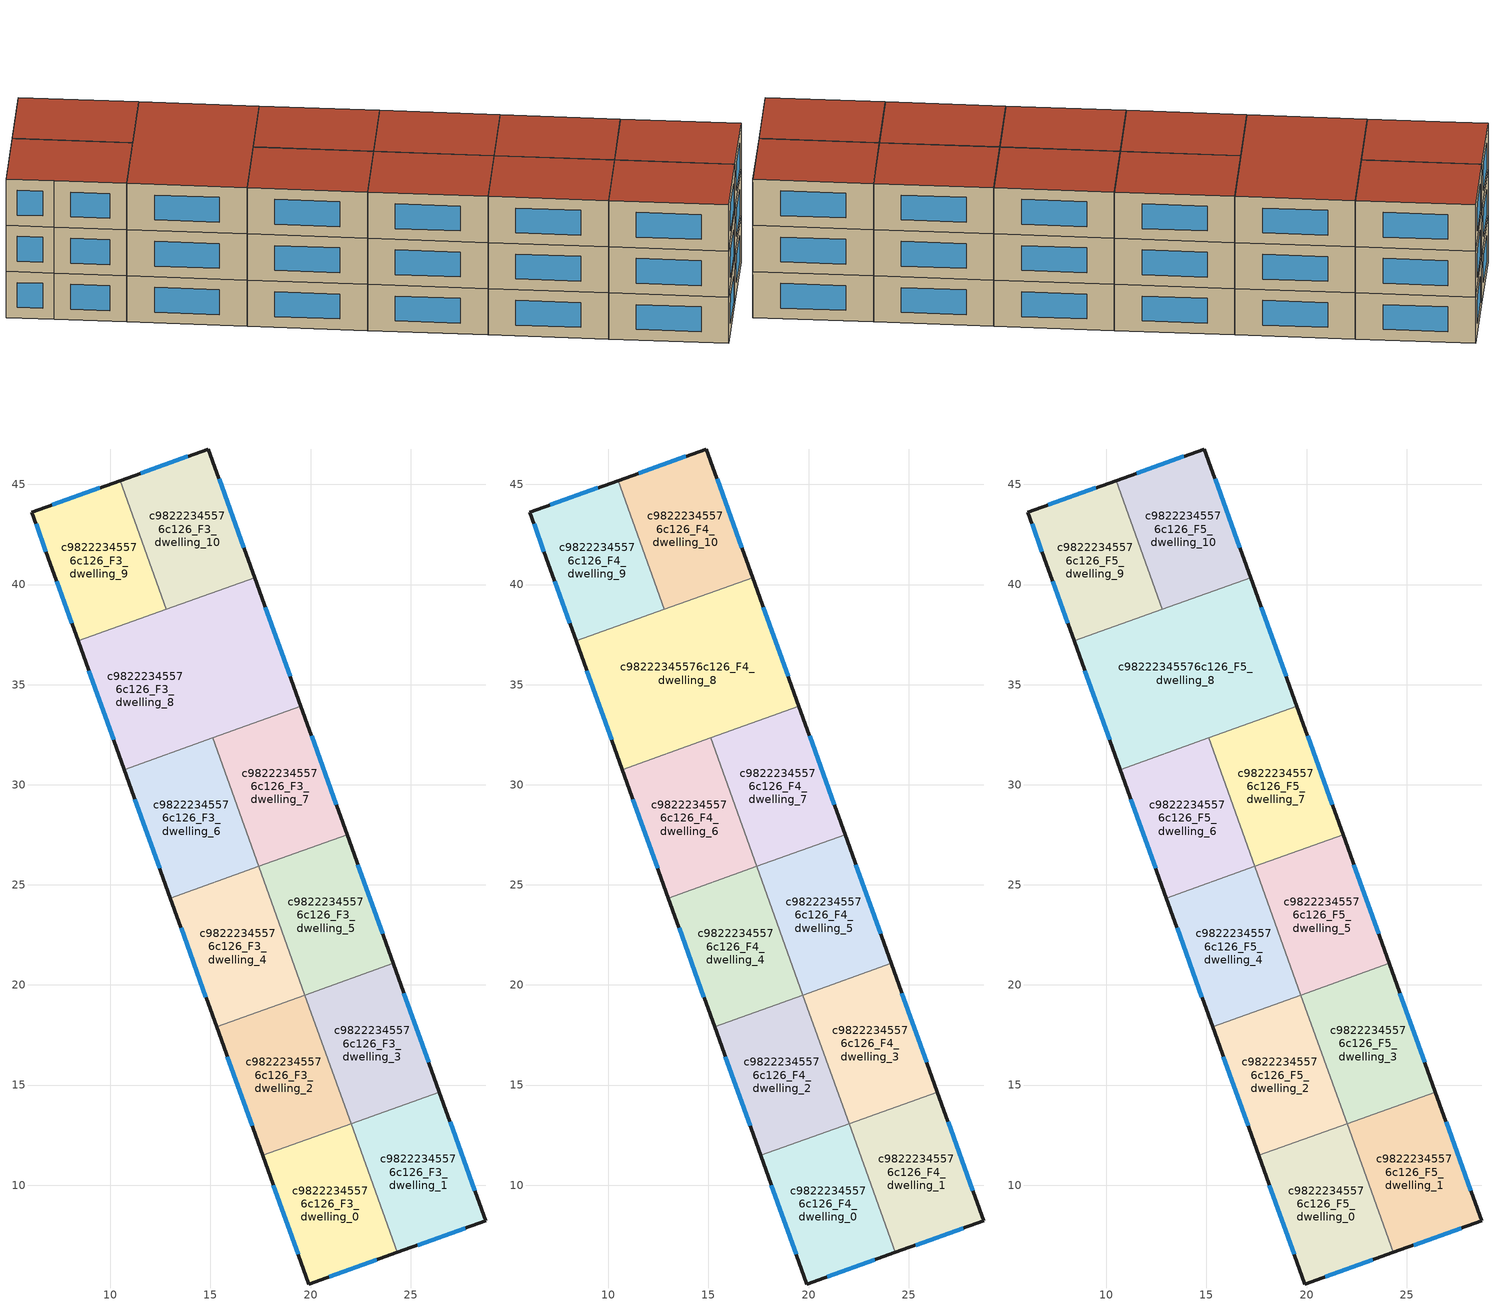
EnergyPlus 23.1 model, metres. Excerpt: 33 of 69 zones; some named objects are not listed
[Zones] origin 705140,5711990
c98222345576c126_F3_dwelling_0
 floor adiabatic (EU_floor_Construction): 22.03,13.07 24.33,6.64 19.92,5.06 17.62,11.48 z9
 wall outside (EU_wall_Construction): 17.62,11.48 19.92,5.06 24.34,6.64 z9:12
 wall to c98222345576c126_F3_dwelling_1 (EU_wall_Construction): 24.34,6.64 22.03,13.07 z9:12
 wall to c98222345576c126_F3_dwelling_2 (EU_wall_Construction): 22.03,13.07 17.62,11.48 z9:12
 window (EU_Window_Construction): 20.94,5.43 23.31,6.28 / 18.15,10 19.39,6.55 z9.69:11.31
c98222345576c126_F3_dwelling_1
 floor to c98222345576c126_F2_dwelling_11 (EU_floor_Construction): 26.44,14.65 28.75,8.22 24.34,6.64 22.03,13.06 z9
 wall outside (EU_wall_Construction): 24.34,6.64 28.75,8.22 26.44,14.65 z9:12
 wall to c98222345576c126_F3_dwelling_3 (EU_wall_Construction): 26.44,14.65 22.03,13.07 z9:12
 window (EU_Window_Construction): 28.21,9.71 26.97,13.16 / 25.36,7.01 27.73,7.86 z9.69:11.31
c98222345576c126_F3_dwelling_10
 floor to c98222345576c126_F2_dwelling_6 (EU_floor_Construction): 14.9,46.77 17.2,40.35 12.8,38.77 10.49,45.2 z9
 wall outside (EU_wall_Construction): 17.2,40.35 14.9,46.77 10.48,45.2 z9:12
 wall to c98222345576c126_F3_dwelling_9 (EU_wall_Construction): 10.48,45.2 12.79,38.77 z9:12
 wall to c98222345576c126_F3_dwelling_8 (EU_wall_Construction): 12.79,38.77 17.2,40.35 z9:12
 window (EU_Window_Construction): 13.88,46.41 11.51,45.56 / 16.67,41.84 15.43,45.29 z9.69:11.31
c98222345576c126_F3_dwelling_2
 floor to c98222345576c126_F2_dwelling_4 (EU_floor_Construction): 19.72,19.49 22.03,13.07 17.61,11.49 15.31,17.91 z9
 wall outside (EU_wall_Construction): 15.31,17.91 17.62,11.48 z9:12
 wall to c98222345576c126_F3_dwelling_4 (EU_wall_Construction): 19.72,19.49 15.31,17.91 z9:12
 wall to c98222345576c126_F3_dwelling_3 (EU_wall_Construction): 22.03,13.07 19.72,19.49 z9:12
 window (EU_Window_Construction): 15.84,16.42 17.08,12.97 z9.69:11.31
c98222345576c126_F3_dwelling_3
 floor to c98222345576c126_F2_dwelling_10 (EU_floor_Construction): 24.13,21.07 26.44,14.65 22.03,13.07 19.72,19.49 z9
 wall outside (EU_wall_Construction): 26.44,14.65 24.13,21.08 z9:12
 wall to c98222345576c126_F3_dwelling_5 (EU_wall_Construction): 24.13,21.08 19.72,19.49 z9:12
 window (EU_Window_Construction): 25.9,16.14 24.67,19.59 z9.69:11.31
c98222345576c126_F3_dwelling_4
 floor to c98222345576c126_F2_dwelling_3 (EU_floor_Construction): 17.41,25.92 19.72,19.5 15.31,17.91 13,24.33 z9
 wall outside (EU_wall_Construction): 13,24.33 15.31,17.91 z9:12
 wall to c98222345576c126_F3_dwelling_6 (EU_wall_Construction): 17.41,25.92 13,24.33 z9:12
 wall to c98222345576c126_F3_dwelling_5 (EU_wall_Construction): 19.72,19.49 17.41,25.92 z9:12
 window (EU_Window_Construction): 13.53,22.85 14.77,19.4 z9.69:11.31
c98222345576c126_F3_dwelling_5
 floor to c98222345576c126_F2_dwelling_9 (EU_floor_Construction): 21.82,27.5 24.13,21.08 19.72,19.49 17.41,25.91 z9
 floor to c98222345576c126_F2_dwelling_8 (EU_floor_Construction): 21.82,27.5 19.67,26.72 17.41,25.92 z9
 wall outside (EU_wall_Construction): 24.13,21.08 21.82,27.5 z9:12
 wall to c98222345576c126_F3_dwelling_7 (EU_wall_Construction): 21.82,27.5 17.41,25.92 z9:12
 window (EU_Window_Construction): 23.6,22.56 22.36,26.01 z9.69:11.31
c98222345576c126_F3_dwelling_6
 floor to c98222345576c126_F2_dwelling_2 (EU_floor_Construction): 15.1,32.34 17.41,25.92 13,24.34 10.69,30.76 z9
 wall outside (EU_wall_Construction): 10.69,30.76 13,24.33 z9:12
 wall to c98222345576c126_F3_dwelling_7 (EU_wall_Construction): 17.41,25.92 15.1,32.34 z9:12
 wall to c98222345576c126_F3_dwelling_8 (EU_wall_Construction): 15.1,32.34 10.69,30.76 z9:12
 window (EU_Window_Construction): 11.23,29.27 12.47,25.82 z9.69:11.31
c98222345576c126_F3_dwelling_7
 floor to c98222345576c126_F2_dwelling_8 (EU_floor_Construction): 19.52,33.92 21.82,27.5 17.41,25.92 15.1,32.34 z9
 wall outside (EU_wall_Construction): 21.82,27.5 19.51,33.93 z9:12
 wall to c98222345576c126_F3_dwelling_8 (EU_wall_Construction): 19.51,33.93 15.1,32.34 z9:12
 window (EU_Window_Construction): 21.29,28.99 20.05,32.44 z9.69:11.31
c98222345576c126_F3_dwelling_8
 floor to c98222345576c126_F2_dwelling_1 (EU_floor_Construction): 12.8,38.77 15.1,32.35 10.69,30.76 8.38,37.18 z9
 floor to c98222345576c126_F2_dwelling_7 (EU_floor_Construction): 17.21,40.35 19.51,33.93 15.1,32.34 12.8,38.77 z9
 wall outside (EU_wall_Construction): 8.38,37.18 10.69,30.76 / 19.51,33.93 17.2,40.35 z9:12
 wall to c98222345576c126_F3_dwelling_9 (EU_wall_Construction): 12.79,38.77 8.38,37.18 z9:12
 window (EU_Window_Construction): 8.92,35.7 10.16,32.25 / 18.98,35.41 17.74,38.87 z9.69:11.31
c98222345576c126_F3_dwelling_9
 floor to c98222345576c126_F2_dwelling_0 (EU_floor_Construction): 10.48,45.2 12.79,38.77 8.38,37.19 6.99,41.05 6.08,43.62 z9
 wall outside (EU_wall_Construction): 10.48,45.2 6.08,43.62 6.99,41.05 8.38,37.18 z9:12
 window (EU_Window_Construction): 7.32,40.16 8.06,38.08 / 6.29,43.03 6.78,41.65 / 9.46,44.83 7.1,43.99 z9.69:11.31
c98222345576c126_F4_dwelling_0
 floor to c98222345576c126_F3_dwelling_0 (EU_floor_Construction): 22.03,13.07 24.34,6.64 19.92,5.06 17.62,11.48 z12
 wall outside (EU_wall_Construction): 17.62,11.48 19.92,5.06 24.34,6.64 z12:15
 wall to c98222345576c126_F4_dwelling_1 (EU_wall_Construction): 24.34,6.64 22.03,13.07 z12:15
 wall to c98222345576c126_F4_dwelling_2 (EU_wall_Construction): 22.03,13.07 17.62,11.48 z12:15
 window (EU_Window_Construction): 20.94,5.43 23.31,6.28 / 18.15,10 19.39,6.55 z12.69:14.31
c98222345576c126_F4_dwelling_1
 floor to c98222345576c126_F3_dwelling_1 (EU_floor_Construction): 26.44,14.65 28.75,8.22 24.34,6.64 22.03,13.07 z12
 wall outside (EU_wall_Construction): 24.34,6.64 28.75,8.22 26.44,14.65 z12:15
 wall to c98222345576c126_F4_dwelling_3 (EU_wall_Construction): 26.44,14.65 22.03,13.07 z12:15
 window (EU_Window_Construction): 28.21,9.71 26.97,13.16 / 25.36,7.01 27.73,7.86 z12.69:14.31
c98222345576c126_F4_dwelling_10
 floor to c98222345576c126_F3_dwelling_10 (EU_floor_Construction): 14.9,46.77 17.2,40.35 12.79,38.77 10.48,45.2 z12
 wall outside (EU_wall_Construction): 17.2,40.35 14.9,46.77 10.48,45.2 z12:15
 wall to c98222345576c126_F4_dwelling_9 (EU_wall_Construction): 10.48,45.2 12.79,38.77 z12:15
 wall to c98222345576c126_F4_dwelling_8 (EU_wall_Construction): 12.79,38.77 17.2,40.35 z12:15
 window (EU_Window_Construction): 13.88,46.41 11.51,45.56 / 16.67,41.84 15.43,45.29 z12.69:14.31
c98222345576c126_F4_dwelling_2
 floor to c98222345576c126_F3_dwelling_2 (EU_floor_Construction): 19.72,19.49 22.03,13.07 17.62,11.48 15.31,17.91 z12
 wall outside (EU_wall_Construction): 15.31,17.91 17.62,11.48 z12:15
 wall to c98222345576c126_F4_dwelling_4 (EU_wall_Construction): 19.72,19.49 15.31,17.91 z12:15
 wall to c98222345576c126_F4_dwelling_3 (EU_wall_Construction): 22.03,13.07 19.72,19.49 z12:15
 window (EU_Window_Construction): 15.84,16.42 17.08,12.97 z12.69:14.31
c98222345576c126_F4_dwelling_3
 floor to c98222345576c126_F3_dwelling_3 (EU_floor_Construction): 24.13,21.08 26.44,14.65 22.03,13.07 19.72,19.49 z12
 wall outside (EU_wall_Construction): 26.44,14.65 24.13,21.08 z12:15
 wall to c98222345576c126_F4_dwelling_5 (EU_wall_Construction): 24.13,21.08 19.72,19.49 z12:15
 window (EU_Window_Construction): 25.9,16.14 24.67,19.59 z12.69:14.31
c98222345576c126_F4_dwelling_4
 floor to c98222345576c126_F3_dwelling_4 (EU_floor_Construction): 17.41,25.92 19.72,19.49 15.31,17.91 13,24.33 z12
 wall outside (EU_wall_Construction): 13,24.33 15.31,17.91 z12:15
 wall to c98222345576c126_F4_dwelling_6 (EU_wall_Construction): 17.41,25.92 13,24.33 z12:15
 wall to c98222345576c126_F4_dwelling_5 (EU_wall_Construction): 19.72,19.49 17.41,25.92 z12:15
 window (EU_Window_Construction): 13.53,22.85 14.77,19.4 z12.69:14.31
c98222345576c126_F4_dwelling_5
 floor to c98222345576c126_F3_dwelling_5 (EU_floor_Construction): 21.82,27.5 24.13,21.08 19.72,19.49 17.41,25.92 z12
 wall outside (EU_wall_Construction): 24.13,21.08 21.82,27.5 z12:15
 wall to c98222345576c126_F4_dwelling_7 (EU_wall_Construction): 21.82,27.5 17.41,25.92 z12:15
 window (EU_Window_Construction): 23.6,22.56 22.36,26.01 z12.69:14.31
c98222345576c126_F4_dwelling_6
 floor to c98222345576c126_F3_dwelling_6 (EU_floor_Construction): 15.1,32.34 17.41,25.92 13,24.33 10.69,30.76 z12
 wall outside (EU_wall_Construction): 10.69,30.76 13,24.33 z12:15
 wall to c98222345576c126_F4_dwelling_7 (EU_wall_Construction): 17.41,25.92 15.1,32.34 z12:15
 wall to c98222345576c126_F4_dwelling_8 (EU_wall_Construction): 15.1,32.34 10.69,30.76 z12:15
 window (EU_Window_Construction): 11.23,29.27 12.47,25.82 z12.69:14.31
c98222345576c126_F4_dwelling_7
 floor to c98222345576c126_F3_dwelling_7 (EU_floor_Construction): 19.51,33.93 21.82,27.5 17.41,25.92 15.1,32.34 z12
 wall outside (EU_wall_Construction): 21.82,27.5 19.51,33.93 z12:15
 wall to c98222345576c126_F4_dwelling_8 (EU_wall_Construction): 19.51,33.93 15.1,32.34 z12:15
 window (EU_Window_Construction): 21.29,28.99 20.05,32.44 z12.69:14.31
c98222345576c126_F4_dwelling_8
 floor to c98222345576c126_F3_dwelling_8 (EU_floor_Construction): 17.2,40.35 19.51,33.93 10.69,30.76 8.38,37.18 z12
 wall outside (EU_wall_Construction): 8.38,37.18 10.69,30.76 / 19.51,33.93 17.2,40.35 z12:15
 wall to c98222345576c126_F4_dwelling_9 (EU_wall_Construction): 12.79,38.77 8.38,37.18 z12:15
 window (EU_Window_Construction): 8.92,35.7 10.16,32.25 / 18.98,35.41 17.74,38.87 z12.69:14.31
c98222345576c126_F4_dwelling_9
 floor to c98222345576c126_F3_dwelling_9 (EU_floor_Construction): 10.48,45.2 12.79,38.77 8.38,37.18 6.99,41.05 6.08,43.62 z12
 wall outside (EU_wall_Construction): 10.48,45.2 6.08,43.62 6.99,41.05 8.38,37.18 z12:15
 window (EU_Window_Construction): 7.32,40.16 8.06,38.08 / 6.29,43.03 6.78,41.65 / 9.46,44.83 7.1,43.99 z12.69:14.31
c98222345576c126_F5_dwelling_0
 floor to c98222345576c126_F4_dwelling_0 (EU_floor_Construction): 22.03,13.07 24.34,6.64 19.92,5.06 17.62,11.48 z15
 wall outside (EU_wall_Construction): 17.62,11.48 19.92,5.06 24.34,6.64 z15:18
 wall to c98222345576c126_F5_dwelling_1 (EU_wall_Construction): 24.34,6.64 22.03,13.07 z15:18
 wall to c98222345576c126_F5_dwelling_2 (EU_wall_Construction): 22.03,13.07 17.62,11.48 z15:18
 window (EU_Window_Construction): 20.94,5.43 23.31,6.28 / 18.15,10 19.39,6.55 z15.69:17.31
 roof outside (EU_roof_Construction): 24.34,6.64 22.03,13.07 17.62,11.48 19.92,5.06 z18
c98222345576c126_F5_dwelling_1
 floor to c98222345576c126_F4_dwelling_1 (EU_floor_Construction): 26.44,14.65 28.75,8.22 24.34,6.64 22.03,13.07 z15
 wall outside (EU_wall_Construction): 24.34,6.64 28.75,8.22 26.44,14.65 z15:18
 wall to c98222345576c126_F5_dwelling_3 (EU_wall_Construction): 26.44,14.65 22.03,13.07 z15:18
 window (EU_Window_Construction): 28.21,9.71 26.97,13.16 / 25.36,7.01 27.73,7.86 z15.69:17.31
 roof outside (EU_roof_Construction): 28.75,8.22 26.44,14.65 22.03,13.07 24.34,6.64 z18
c98222345576c126_F5_dwelling_10
 floor to c98222345576c126_F4_dwelling_10 (EU_floor_Construction): 14.9,46.77 17.2,40.35 12.79,38.77 10.48,45.2 z15
 wall outside (EU_wall_Construction): 17.2,40.35 14.9,46.77 10.48,45.2 z15:18
 wall to c98222345576c126_F5_dwelling_9 (EU_wall_Construction): 10.48,45.2 12.79,38.77 z15:18
 wall to c98222345576c126_F5_dwelling_8 (EU_wall_Construction): 12.79,38.77 17.2,40.35 z15:18
 window (EU_Window_Construction): 13.88,46.41 11.51,45.56 / 16.67,41.84 15.43,45.29 z15.69:17.31
 roof outside (EU_roof_Construction): 17.2,40.35 14.9,46.77 10.48,45.2 12.79,38.77 z18
c98222345576c126_F5_dwelling_2
 floor to c98222345576c126_F4_dwelling_2 (EU_floor_Construction): 19.72,19.49 22.03,13.07 17.62,11.48 15.31,17.91 z15
 wall outside (EU_wall_Construction): 15.31,17.91 17.62,11.48 z15:18
 wall to c98222345576c126_F5_dwelling_4 (EU_wall_Construction): 19.72,19.49 15.31,17.91 z15:18
 wall to c98222345576c126_F5_dwelling_3 (EU_wall_Construction): 22.03,13.07 19.72,19.49 z15:18
 window (EU_Window_Construction): 15.84,16.42 17.08,12.97 z15.69:17.31
 roof outside (EU_roof_Construction): 22.03,13.07 19.72,19.49 15.31,17.91 17.62,11.48 z18
c98222345576c126_F5_dwelling_3
 floor to c98222345576c126_F4_dwelling_3 (EU_floor_Construction): 24.13,21.08 26.44,14.65 22.03,13.07 19.72,19.49 z15
 wall outside (EU_wall_Construction): 26.44,14.65 24.13,21.08 z15:18
 wall to c98222345576c126_F5_dwelling_5 (EU_wall_Construction): 24.13,21.08 19.72,19.49 z15:18
 window (EU_Window_Construction): 25.9,16.14 24.67,19.59 z15.69:17.31
 roof outside (EU_roof_Construction): 26.44,14.65 24.13,21.08 19.72,19.49 22.03,13.07 z18
c98222345576c126_F5_dwelling_4
 floor to c98222345576c126_F4_dwelling_4 (EU_floor_Construction): 17.41,25.92 19.72,19.49 15.31,17.91 13,24.33 z15
 wall outside (EU_wall_Construction): 13,24.33 15.31,17.91 z15:18
 wall to c98222345576c126_F5_dwelling_6 (EU_wall_Construction): 17.41,25.92 13,24.33 z15:18
 wall to c98222345576c126_F5_dwelling_5 (EU_wall_Construction): 19.72,19.49 17.41,25.92 z15:18
 window (EU_Window_Construction): 13.53,22.85 14.77,19.4 z15.69:17.31
 roof outside (EU_roof_Construction): 19.72,19.49 17.41,25.92 13,24.33 15.31,17.91 z18
c98222345576c126_F5_dwelling_5
 floor to c98222345576c126_F4_dwelling_5 (EU_floor_Construction): 21.82,27.5 24.13,21.08 19.72,19.49 17.41,25.92 z15
 wall outside (EU_wall_Construction): 24.13,21.08 21.82,27.5 z15:18
 wall to c98222345576c126_F5_dwelling_7 (EU_wall_Construction): 21.82,27.5 17.41,25.92 z15:18
 window (EU_Window_Construction): 23.6,22.56 22.36,26.01 z15.69:17.31
 roof outside (EU_roof_Construction): 24.13,21.08 21.82,27.5 17.41,25.92 19.72,19.49 z18
c98222345576c126_F5_dwelling_6
 floor to c98222345576c126_F4_dwelling_6 (EU_floor_Construction): 15.1,32.34 17.41,25.92 13,24.33 10.69,30.76 z15
 wall outside (EU_wall_Construction): 10.69,30.76 13,24.33 z15:18
 wall to c98222345576c126_F5_dwelling_7 (EU_wall_Construction): 17.41,25.92 15.1,32.34 z15:18
 wall to c98222345576c126_F5_dwelling_8 (EU_wall_Construction): 15.1,32.34 10.69,30.76 z15:18
 window (EU_Window_Construction): 11.23,29.27 12.47,25.82 z15.69:17.31
 roof outside (EU_roof_Construction): 17.41,25.92 15.1,32.34 10.69,30.76 13,24.33 z18
c98222345576c126_F5_dwelling_7
 floor to c98222345576c126_F4_dwelling_7 (EU_floor_Construction): 19.51,33.93 21.82,27.5 17.41,25.92 15.1,32.34 z15
 wall outside (EU_wall_Construction): 21.82,27.5 19.51,33.93 z15:18
 wall to c98222345576c126_F5_dwelling_8 (EU_wall_Construction): 19.51,33.93 15.1,32.34 z15:18
 window (EU_Window_Construction): 21.29,28.99 20.05,32.44 z15.69:17.31
 roof outside (EU_roof_Construction): 21.82,27.5 19.51,33.93 15.1,32.34 17.41,25.92 z18
c98222345576c126_F5_dwelling_8
 floor to c98222345576c126_F4_dwelling_8 (EU_floor_Construction): 17.2,40.35 19.51,33.93 10.69,30.76 8.38,37.18 z15
 wall outside (EU_wall_Construction): 8.38,37.18 10.69,30.76 / 19.51,33.93 17.2,40.35 z15:18
 wall to c98222345576c126_F5_dwelling_9 (EU_wall_Construction): 12.79,38.77 8.38,37.18 z15:18
 window (EU_Window_Construction): 8.92,35.7 10.16,32.25 / 18.98,35.41 17.74,38.87 z15.69:17.31
 roof outside (EU_roof_Construction): 19.51,33.93 17.2,40.35 8.38,37.18 10.69,30.76 z18
c98222345576c126_F5_dwelling_9
 floor to c98222345576c126_F4_dwelling_9 (EU_floor_Construction): 10.48,45.2 12.79,38.77 8.38,37.18 6.99,41.05 6.08,43.62 z15
 wall outside (EU_wall_Construction): 10.48,45.2 6.08,43.62 6.99,41.05 8.38,37.18 z15:18
 window (EU_Window_Construction): 7.32,40.16 8.06,38.08 / 6.29,43.03 6.78,41.65 / 9.46,44.83 7.1,43.99 z15.69:17.31
 roof outside (EU_roof_Construction): 12.79,38.77 10.48,45.2 6.08,43.62 6.99,41.05 8.38,37.18 z18
[Building]
EU S2 Campaign: North Axis=0; Terrain=City; Solar Distribution=FullExterior
[Site:Location]
London: Latitude=51.5; Longitude=-0.5; Time Zone=0; Elevation=25
[SizingPeriod:WeatherFileDays]
AnnualSizingPeriod: Begin Month=1; Begin Day of Month=1; End Month=12; End Day of Month=31; Day of Week for Start Day=Monday; Use Weather File Daylight Saving Period=No; Use Weather File Rain and Snow Indicators=No
[MATERIAL]
EU_InternalMass_Material: Roughness=MediumRough; Thickness=0.1; Conductivity=1; Density=1800; Specific Heat=900; Thermal Absorptance=0.9; Solar Absorptance=0.7; Visible Absorptance=0.7
[MATERIAL:NOMASS] Roughness=MediumRough; Thermal Absorptance=0.9; Solar Absorptance=0.7; Visible Absorptance=0.7
Name | Thermal Resistance
EU_wall_NoMass | 0.635353
EU_roof_NoMass | 0.675062
EU_floor_NoMass | 1.96382
[WINDOWMATERIAL:SIMPLEGLAZINGSYSTEM]
EU_Window_SimpleGlazing: UFactor=2.96269; Solar Heat Gain Coefficient=0.76; Visible Transmittance=0.76
[CONSTRUCTION]
EU_wall_Construction: EU_wall_NoMass
EU_roof_Construction: EU_roof_NoMass
EU_floor_Construction: EU_floor_NoMass
EU_InternalMass_Construction: EU_InternalMass_Material
EU_Window_Construction: EU_Window_SimpleGlazing
[ZONE] Type=1; Multiplier=1; Ceiling Height=autocalculate; Floor Area=autocalculate; Part of Total Floor Area=Yes
Name | Volume
c98222345576c126_F3_dwelling_0; c98222345576c126_F4_dwelling_0; c98222345576c126_F5_dwelling_0 | 96.0161
c98222345576c126_F3_dwelling_1; c98222345576c126_F4_dwelling_1; c98222345576c126_F5_dwelling_1 | 95.9985
c98222345576c126_F3_dwelling_10; c98222345576c126_F4_dwelling_10; c98222345576c126_F5_dwelling_10; c98222345576c126_F3_dwelling_7; c98222345576c126_F4_dwelling_7; c98222345576c126_F5_dwelling_7 | 95.9905
c98222345576c126_F3_dwelling_2; c98222345576c126_F4_dwelling_2; c98222345576c126_F5_dwelling_2 | 96.0029
c98222345576c126_F3_dwelling_3; c98222345576c126_F4_dwelling_3; c98222345576c126_F5_dwelling_3 | 96.0183
c98222345576c126_F3_dwelling_4; c98222345576c126_F4_dwelling_4; c98222345576c126_F5_dwelling_4 | 96.0037
c98222345576c126_F3_dwelling_5; c98222345576c126_F4_dwelling_5; c98222345576c126_F5_dwelling_5 | 96.0139
c98222345576c126_F3_dwelling_6; c98222345576c126_F4_dwelling_6; c98222345576c126_F5_dwelling_6 | 95.989
c98222345576c126_F3_dwelling_8; c98222345576c126_F4_dwelling_8; c98222345576c126_F5_dwelling_8 | 192.001
c98222345576c126_F3_dwelling_9; c98222345576c126_F4_dwelling_9; c98222345576c126_F5_dwelling_9 | 96.0081
[INTERNALMASS] Construction=EU_InternalMass_Construction
Name | Zone or ZoneList | Surface Area
c98222345576c126_F3_dwelling_0_EU_InternalMass | c98222345576c126_F3_dwelling_0 | 31.9994
c98222345576c126_F3_dwelling_1_EU_InternalMass | c98222345576c126_F3_dwelling_1 | 31.9997
c98222345576c126_F3_dwelling_2_EU_InternalMass | c98222345576c126_F3_dwelling_2 | 32.001
c98222345576c126_F3_dwelling_3_EU_InternalMass | c98222345576c126_F3_dwelling_3 | 32.0063
c98222345576c126_F3_dwelling_4_EU_InternalMass | c98222345576c126_F3_dwelling_4 | 32.001
c98222345576c126_F3_dwelling_5_EU_InternalMass | c98222345576c126_F3_dwelling_5 | 32.005
c98222345576c126_F3_dwelling_6_EU_InternalMass | c98222345576c126_F3_dwelling_6 | 31.9965
c98222345576c126_F3_dwelling_7_EU_InternalMass | c98222345576c126_F3_dwelling_7 | 31.9965
c98222345576c126_F3_dwelling_8_EU_InternalMass | c98222345576c126_F3_dwelling_8 | 64.0003
c98222345576c126_F3_dwelling_9_EU_InternalMass | c98222345576c126_F3_dwelling_9 | 32.0027
c98222345576c126_F3_dwelling_10_EU_InternalMass | c98222345576c126_F3_dwelling_10 | 31.9971
c98222345576c126_F4_dwelling_0_EU_InternalMass | c98222345576c126_F4_dwelling_0 | 31.9994
c98222345576c126_F4_dwelling_1_EU_InternalMass | c98222345576c126_F4_dwelling_1 | 31.9997
c98222345576c126_F4_dwelling_2_EU_InternalMass | c98222345576c126_F4_dwelling_2 | 32.001
c98222345576c126_F4_dwelling_3_EU_InternalMass | c98222345576c126_F4_dwelling_3 | 32.0063
c98222345576c126_F4_dwelling_4_EU_InternalMass | c98222345576c126_F4_dwelling_4 | 32.001
c98222345576c126_F4_dwelling_5_EU_InternalMass | c98222345576c126_F4_dwelling_5 | 32.005
c98222345576c126_F4_dwelling_6_EU_InternalMass | c98222345576c126_F4_dwelling_6 | 31.9965
c98222345576c126_F4_dwelling_7_EU_InternalMass | c98222345576c126_F4_dwelling_7 | 31.9965
c98222345576c126_F4_dwelling_8_EU_InternalMass | c98222345576c126_F4_dwelling_8 | 64.0003
c98222345576c126_F4_dwelling_9_EU_InternalMass | c98222345576c126_F4_dwelling_9 | 32.0027
c98222345576c126_F4_dwelling_10_EU_InternalMass | c98222345576c126_F4_dwelling_10 | 31.9971
c98222345576c126_F5_dwelling_0_EU_InternalMass | c98222345576c126_F5_dwelling_0 | 31.9994
c98222345576c126_F5_dwelling_1_EU_InternalMass | c98222345576c126_F5_dwelling_1 | 31.9997
c98222345576c126_F5_dwelling_2_EU_InternalMass | c98222345576c126_F5_dwelling_2 | 32.001
c98222345576c126_F5_dwelling_3_EU_InternalMass | c98222345576c126_F5_dwelling_3 | 32.0063
c98222345576c126_F5_dwelling_4_EU_InternalMass | c98222345576c126_F5_dwelling_4 | 32.001
c98222345576c126_F5_dwelling_5_EU_InternalMass | c98222345576c126_F5_dwelling_5 | 32.005
c98222345576c126_F5_dwelling_6_EU_InternalMass | c98222345576c126_F5_dwelling_6 | 31.9965
c98222345576c126_F5_dwelling_7_EU_InternalMass | c98222345576c126_F5_dwelling_7 | 31.9965
c98222345576c126_F5_dwelling_8_EU_InternalMass | c98222345576c126_F5_dwelling_8 | 64.0003
c98222345576c126_F5_dwelling_9_EU_InternalMass | c98222345576c126_F5_dwelling_9 | 32.0027
c98222345576c126_F5_dwelling_10_EU_InternalMass | c98222345576c126_F5_dwelling_10 | 31.9971
[OTHEREQUIPMENT] Fuel Type=Electricity; Design Level Calculation Method=Watts/Area; Power per Zone Floor Area=1; Fraction Latent=0; Fraction Radiant=0; Fraction Lost=0; Carbon Dioxide Generation Rate=0; EndUse Subcategory=EU_Step8_InternalGains
Name | Zone or ZoneList or Space or SpaceList | Schedule
EU_Step8_InternalGain_c98222345576c126_F3_dwelling_0_f000 | c98222345576c126_F3_dwelling_0 | EU_Step8_GainSchedule_c98222345576c126_F3_dwelling_0_f000
EU_Step8_InternalGain_c98222345576c126_F3_dwelling_1_f000 | c98222345576c126_F3_dwelling_1 | EU_Step8_GainSchedule_c98222345576c126_F3_dwelling_1_f000
EU_Step8_InternalGain_c98222345576c126_F3_dwelling_2_f000 | c98222345576c126_F3_dwelling_2 | EU_Step8_GainSchedule_c98222345576c126_F3_dwelling_2_f000
EU_Step8_InternalGain_c98222345576c126_F3_dwelling_3_f000 | c98222345576c126_F3_dwelling_3 | EU_Step8_GainSchedule_c98222345576c126_F3_dwelling_3_f000
EU_Step8_InternalGain_c98222345576c126_F3_dwelling_4_f000 | c98222345576c126_F3_dwelling_4 | EU_Step8_GainSchedule_c98222345576c126_F3_dwelling_4_f000
EU_Step8_InternalGain_c98222345576c126_F3_dwelling_5_f000 | c98222345576c126_F3_dwelling_5 | EU_Step8_GainSchedule_c98222345576c126_F3_dwelling_5_f000
EU_Step8_InternalGain_c98222345576c126_F3_dwelling_6_f000 | c98222345576c126_F3_dwelling_6 | EU_Step8_GainSchedule_c98222345576c126_F3_dwelling_6_f000
EU_Step8_InternalGain_c98222345576c126_F3_dwelling_7_f000 | c98222345576c126_F3_dwelling_7 | EU_Step8_GainSchedule_c98222345576c126_F3_dwelling_7_f000
EU_Step8_InternalGain_c98222345576c126_F3_dwelling_8_f000 | c98222345576c126_F3_dwelling_8 | EU_Step8_GainSchedule_c98222345576c126_F3_dwelling_8_f000
EU_Step8_InternalGain_c98222345576c126_F3_dwelling_9_f000 | c98222345576c126_F3_dwelling_9 | EU_Step8_GainSchedule_c98222345576c126_F3_dwelling_9_f000
EU_Step8_InternalGain_c98222345576c126_F3_dwelling_10_f000 | c98222345576c126_F3_dwelling_10 | EU_Step8_GainSchedule_c98222345576c126_F3_dwelling_10_f000
EU_Step8_InternalGain_c98222345576c126_F4_dwelling_0_f000 | c98222345576c126_F4_dwelling_0 | EU_Step8_GainSchedule_c98222345576c126_F4_dwelling_0_f000
EU_Step8_InternalGain_c98222345576c126_F4_dwelling_1_f000 | c98222345576c126_F4_dwelling_1 | EU_Step8_GainSchedule_c98222345576c126_F4_dwelling_1_f000
EU_Step8_InternalGain_c98222345576c126_F4_dwelling_2_f000 | c98222345576c126_F4_dwelling_2 | EU_Step8_GainSchedule_c98222345576c126_F4_dwelling_2_f000
EU_Step8_InternalGain_c98222345576c126_F4_dwelling_3_f000 | c98222345576c126_F4_dwelling_3 | EU_Step8_GainSchedule_c98222345576c126_F4_dwelling_3_f000
EU_Step8_InternalGain_c98222345576c126_F4_dwelling_4_f000 | c98222345576c126_F4_dwelling_4 | EU_Step8_GainSchedule_c98222345576c126_F4_dwelling_4_f000
EU_Step8_InternalGain_c98222345576c126_F4_dwelling_5_f000 | c98222345576c126_F4_dwelling_5 | EU_Step8_GainSchedule_c98222345576c126_F4_dwelling_5_f000
EU_Step8_InternalGain_c98222345576c126_F4_dwelling_6_f000 | c98222345576c126_F4_dwelling_6 | EU_Step8_GainSchedule_c98222345576c126_F4_dwelling_6_f000
EU_Step8_InternalGain_c98222345576c126_F4_dwelling_7_f000 | c98222345576c126_F4_dwelling_7 | EU_Step8_GainSchedule_c98222345576c126_F4_dwelling_7_f000
EU_Step8_InternalGain_c98222345576c126_F4_dwelling_8_f000 | c98222345576c126_F4_dwelling_8 | EU_Step8_GainSchedule_c98222345576c126_F4_dwelling_8_f000
EU_Step8_InternalGain_c98222345576c126_F4_dwelling_9_f000 | c98222345576c126_F4_dwelling_9 | EU_Step8_GainSchedule_c98222345576c126_F4_dwelling_9_f000
EU_Step8_InternalGain_c98222345576c126_F4_dwelling_10_f000 | c98222345576c126_F4_dwelling_10 | EU_Step8_GainSchedule_c98222345576c126_F4_dwelling_10_f000
EU_Step8_InternalGain_c98222345576c126_F5_dwelling_0_f000 | c98222345576c126_F5_dwelling_0 | EU_Step8_GainSchedule_c98222345576c126_F5_dwelling_0_f000
EU_Step8_InternalGain_c98222345576c126_F5_dwelling_1_f000 | c98222345576c126_F5_dwelling_1 | EU_Step8_GainSchedule_c98222345576c126_F5_dwelling_1_f000
EU_Step8_InternalGain_c98222345576c126_F5_dwelling_2_f000 | c98222345576c126_F5_dwelling_2 | EU_Step8_GainSchedule_c98222345576c126_F5_dwelling_2_f000
EU_Step8_InternalGain_c98222345576c126_F5_dwelling_3_f000 | c98222345576c126_F5_dwelling_3 | EU_Step8_GainSchedule_c98222345576c126_F5_dwelling_3_f000
EU_Step8_InternalGain_c98222345576c126_F5_dwelling_4_f000 | c98222345576c126_F5_dwelling_4 | EU_Step8_GainSchedule_c98222345576c126_F5_dwelling_4_f000
EU_Step8_InternalGain_c98222345576c126_F5_dwelling_5_f000 | c98222345576c126_F5_dwelling_5 | EU_Step8_GainSchedule_c98222345576c126_F5_dwelling_5_f000
EU_Step8_InternalGain_c98222345576c126_F5_dwelling_6_f000 | c98222345576c126_F5_dwelling_6 | EU_Step8_GainSchedule_c98222345576c126_F5_dwelling_6_f000
EU_Step8_InternalGain_c98222345576c126_F5_dwelling_7_f000 | c98222345576c126_F5_dwelling_7 | EU_Step8_GainSchedule_c98222345576c126_F5_dwelling_7_f000
EU_Step8_InternalGain_c98222345576c126_F5_dwelling_8_f000 | c98222345576c126_F5_dwelling_8 | EU_Step8_GainSchedule_c98222345576c126_F5_dwelling_8_f000
EU_Step8_InternalGain_c98222345576c126_F5_dwelling_9_f000 | c98222345576c126_F5_dwelling_9 | EU_Step8_GainSchedule_c98222345576c126_F5_dwelling_9_f000
EU_Step8_InternalGain_c98222345576c126_F5_dwelling_10_f000 | c98222345576c126_F5_dwelling_10 | EU_Step8_GainSchedule_c98222345576c126_F5_dwelling_10_f000
[ZONEVENTILATION:DESIGNFLOWRATE] Schedule=EU_AlwaysOn; Design Flow Rate Calculation Method=AirChanges/Hour; Air Changes per Hour=0.555504; Ventilation Type=Natural; Fan Pressure Rise=0; Fan Total Efficiency=1; Constant Term Coefficient=1; Temperature Term Coefficient=0; Velocity Term Coefficient=0; Velocity Squared Term Coefficient=0; Minimum Indoor Temperature=-100; Maximum Indoor Temperature=100; Delta Temperature=-100; Minimum Outdoor Temperature=-100; Maximum Outdoor Temperature=100; Maximum Wind Speed=40
Name | Zone or ZoneList or Space or SpaceList
EU_ConstantAir_c98222345576c126_F3_dwelling_0 | c98222345576c126_F3_dwelling_0
EU_ConstantAir_c98222345576c126_F3_dwelling_1 | c98222345576c126_F3_dwelling_1
EU_ConstantAir_c98222345576c126_F3_dwelling_2 | c98222345576c126_F3_dwelling_2
EU_ConstantAir_c98222345576c126_F3_dwelling_3 | c98222345576c126_F3_dwelling_3
EU_ConstantAir_c98222345576c126_F3_dwelling_4 | c98222345576c126_F3_dwelling_4
EU_ConstantAir_c98222345576c126_F3_dwelling_5 | c98222345576c126_F3_dwelling_5
EU_ConstantAir_c98222345576c126_F3_dwelling_6 | c98222345576c126_F3_dwelling_6
EU_ConstantAir_c98222345576c126_F3_dwelling_7 | c98222345576c126_F3_dwelling_7
EU_ConstantAir_c98222345576c126_F3_dwelling_8 | c98222345576c126_F3_dwelling_8
EU_ConstantAir_c98222345576c126_F3_dwelling_9 | c98222345576c126_F3_dwelling_9
EU_ConstantAir_c98222345576c126_F3_dwelling_10 | c98222345576c126_F3_dwelling_10
EU_ConstantAir_c98222345576c126_F4_dwelling_0 | c98222345576c126_F4_dwelling_0
EU_ConstantAir_c98222345576c126_F4_dwelling_1 | c98222345576c126_F4_dwelling_1
EU_ConstantAir_c98222345576c126_F4_dwelling_2 | c98222345576c126_F4_dwelling_2
EU_ConstantAir_c98222345576c126_F4_dwelling_3 | c98222345576c126_F4_dwelling_3
EU_ConstantAir_c98222345576c126_F4_dwelling_4 | c98222345576c126_F4_dwelling_4
EU_ConstantAir_c98222345576c126_F4_dwelling_5 | c98222345576c126_F4_dwelling_5
EU_ConstantAir_c98222345576c126_F4_dwelling_6 | c98222345576c126_F4_dwelling_6
EU_ConstantAir_c98222345576c126_F4_dwelling_7 | c98222345576c126_F4_dwelling_7
EU_ConstantAir_c98222345576c126_F4_dwelling_8 | c98222345576c126_F4_dwelling_8
EU_ConstantAir_c98222345576c126_F4_dwelling_9 | c98222345576c126_F4_dwelling_9
EU_ConstantAir_c98222345576c126_F4_dwelling_10 | c98222345576c126_F4_dwelling_10
EU_ConstantAir_c98222345576c126_F5_dwelling_0 | c98222345576c126_F5_dwelling_0
EU_ConstantAir_c98222345576c126_F5_dwelling_1 | c98222345576c126_F5_dwelling_1
EU_ConstantAir_c98222345576c126_F5_dwelling_2 | c98222345576c126_F5_dwelling_2
EU_ConstantAir_c98222345576c126_F5_dwelling_3 | c98222345576c126_F5_dwelling_3
EU_ConstantAir_c98222345576c126_F5_dwelling_4 | c98222345576c126_F5_dwelling_4
EU_ConstantAir_c98222345576c126_F5_dwelling_5 | c98222345576c126_F5_dwelling_5
EU_ConstantAir_c98222345576c126_F5_dwelling_6 | c98222345576c126_F5_dwelling_6
EU_ConstantAir_c98222345576c126_F5_dwelling_7 | c98222345576c126_F5_dwelling_7
EU_ConstantAir_c98222345576c126_F5_dwelling_8 | c98222345576c126_F5_dwelling_8
EU_ConstantAir_c98222345576c126_F5_dwelling_9 | c98222345576c126_F5_dwelling_9
EU_ConstantAir_c98222345576c126_F5_dwelling_10 | c98222345576c126_F5_dwelling_10
[HVACTEMPLATE:ZONE:IDEALLOADSAIRSYSTEM] System Availability Schedule=EU_AlwaysOn; Maximum Heating Supply Air Temperature=50; Minimum Cooling Supply Air Temperature=13; Maximum Heating Supply Air Humidity Ratio=0.0156; Minimum Cooling Supply Air Humidity Ratio=0.0077; Heating Limit=NoLimit; Cooling Limit=NoLimit; Heating Availability Schedule=EU_AlwaysOn; Cooling Availability Schedule=EU_CoolingOff; Dehumidification Control Type=ConstantSensibleHeatRatio; Cooling Sensible Heat Ratio=0.7; Dehumidification Setpoint=60; Humidification Control Type=None; Humidification Setpoint=30; Outdoor Air Method=None; Outdoor Air Flow Rate per Person=0.00944; Outdoor Air Flow Rate per Zone Floor Area=0; Outdoor Air Flow Rate per Zone=0; Demand Controlled Ventilation Type=None; Outdoor Air Economizer Type=NoEconomizer; Heat Recovery Type=None; Sensible Heat Recovery Effectiveness=0.7; Latent Heat Recovery Effectiveness=0.65
Name | Template Thermostat
c98222345576c126_F3_dwelling_0 | EU_HeatOnly_c98222345576c126_F3_dwelling_0
c98222345576c126_F3_dwelling_1 | EU_HeatOnly_c98222345576c126_F3_dwelling_1
c98222345576c126_F3_dwelling_2 | EU_HeatOnly_c98222345576c126_F3_dwelling_2
c98222345576c126_F3_dwelling_3 | EU_HeatOnly_c98222345576c126_F3_dwelling_3
c98222345576c126_F3_dwelling_4 | EU_HeatOnly_c98222345576c126_F3_dwelling_4
c98222345576c126_F3_dwelling_5 | EU_HeatOnly_c98222345576c126_F3_dwelling_5
c98222345576c126_F3_dwelling_6 | EU_HeatOnly_c98222345576c126_F3_dwelling_6
c98222345576c126_F3_dwelling_7 | EU_HeatOnly_c98222345576c126_F3_dwelling_7
c98222345576c126_F3_dwelling_8 | EU_HeatOnly_c98222345576c126_F3_dwelling_8
c98222345576c126_F3_dwelling_9 | EU_HeatOnly_c98222345576c126_F3_dwelling_9
c98222345576c126_F3_dwelling_10 | EU_HeatOnly_c98222345576c126_F3_dwelling_10
c98222345576c126_F4_dwelling_0 | EU_HeatOnly_c98222345576c126_F4_dwelling_0
c98222345576c126_F4_dwelling_1 | EU_HeatOnly_c98222345576c126_F4_dwelling_1
c98222345576c126_F4_dwelling_2 | EU_HeatOnly_c98222345576c126_F4_dwelling_2
c98222345576c126_F4_dwelling_3 | EU_HeatOnly_c98222345576c126_F4_dwelling_3
c98222345576c126_F4_dwelling_4 | EU_HeatOnly_c98222345576c126_F4_dwelling_4
c98222345576c126_F4_dwelling_5 | EU_HeatOnly_c98222345576c126_F4_dwelling_5
c98222345576c126_F4_dwelling_6 | EU_HeatOnly_c98222345576c126_F4_dwelling_6
c98222345576c126_F4_dwelling_7 | EU_HeatOnly_c98222345576c126_F4_dwelling_7
c98222345576c126_F4_dwelling_8 | EU_HeatOnly_c98222345576c126_F4_dwelling_8
c98222345576c126_F4_dwelling_9 | EU_HeatOnly_c98222345576c126_F4_dwelling_9
c98222345576c126_F4_dwelling_10 | EU_HeatOnly_c98222345576c126_F4_dwelling_10
c98222345576c126_F5_dwelling_0 | EU_HeatOnly_c98222345576c126_F5_dwelling_0
c98222345576c126_F5_dwelling_1 | EU_HeatOnly_c98222345576c126_F5_dwelling_1
c98222345576c126_F5_dwelling_2 | EU_HeatOnly_c98222345576c126_F5_dwelling_2
c98222345576c126_F5_dwelling_3 | EU_HeatOnly_c98222345576c126_F5_dwelling_3
c98222345576c126_F5_dwelling_4 | EU_HeatOnly_c98222345576c126_F5_dwelling_4
c98222345576c126_F5_dwelling_5 | EU_HeatOnly_c98222345576c126_F5_dwelling_5
c98222345576c126_F5_dwelling_6 | EU_HeatOnly_c98222345576c126_F5_dwelling_6
c98222345576c126_F5_dwelling_7 | EU_HeatOnly_c98222345576c126_F5_dwelling_7
c98222345576c126_F5_dwelling_8 | EU_HeatOnly_c98222345576c126_F5_dwelling_8
c98222345576c126_F5_dwelling_9 | EU_HeatOnly_c98222345576c126_F5_dwelling_9
c98222345576c126_F5_dwelling_10 | EU_HeatOnly_c98222345576c126_F5_dwelling_10
[SIZING:ZONE] Zone Cooling Design Supply Air Temperature Input Method=SupplyAirTemperature; Zone Cooling Design Supply Air Temperature=13; Zone Heating Design Supply Air Temperature Input Method=SupplyAirTemperature; Zone Heating Design Supply Air Temperature=50; Zone Cooling Design Supply Air Humidity Ratio=0.008; Zone Heating Design Supply Air Humidity Ratio=0.008; Cooling Design Air Flow Method=DesignDay; Cooling Design Air Flow Rate=0; Cooling Minimum Air Flow per Zone Floor Area=0.000762; Cooling Minimum Air Flow=0; Cooling Minimum Air Flow Fraction=0.2; Heating Design Air Flow Method=DesignDay; Heating Design Air Flow Rate=0; Heating Maximum Air Flow per Zone Floor Area=0.002032; Heating Maximum Air Flow=0.141576; Heating Maximum Air Flow Fraction=0.3; Account for Dedicated Outdoor Air System=No; Dedicated Outdoor Air System Control Strategy=NeutralSupplyAir; Dedicated Outdoor Air Low Setpoint Temperature for Design=autosize; Dedicated Outdoor Air High Setpoint Temperature for Design=autosize; Zone Load Sizing Method=Sensible Load Only No Latent Load; Zone Latent Cooling Design Supply Air Humidity Ratio Input Method=HumidityRatioDifference; Zone Cooling Design Supply Air Humidity Ratio Difference=0.005; Zone Latent Heating Design Supply Air Humidity Ratio Input Method=HumidityRatioDifference; Zone Humidification Design Supply Air Humidity Ratio Difference=0.005
c98222345576c126_F3_dwelling_0; c98222345576c126_F3_dwelling_1; c98222345576c126_F3_dwelling_2; c98222345576c126_F3_dwelling_3; c98222345576c126_F3_dwelling_4; c98222345576c126_F3_dwelling_5; c98222345576c126_F3_dwelling_6; c98222345576c126_F3_dwelling_7; c98222345576c126_F3_dwelling_8; c98222345576c126_F3_dwelling_9; c98222345576c126_F3_dwelling_10; c98222345576c126_F4_dwelling_0; c98222345576c126_F4_dwelling_1; c98222345576c126_F4_dwelling_2; c98222345576c126_F4_dwelling_3; c98222345576c126_F4_dwelling_4; c98222345576c126_F4_dwelling_5; c98222345576c126_F4_dwelling_6; c98222345576c126_F4_dwelling_7; c98222345576c126_F4_dwelling_8; c98222345576c126_F4_dwelling_9; c98222345576c126_F4_dwelling_10; c98222345576c126_F5_dwelling_0; c98222345576c126_F5_dwelling_1; c98222345576c126_F5_dwelling_2; c98222345576c126_F5_dwelling_3; c98222345576c126_F5_dwelling_4; c98222345576c126_F5_dwelling_5; c98222345576c126_F5_dwelling_6; c98222345576c126_F5_dwelling_7; c98222345576c126_F5_dwelling_8; c98222345576c126_F5_dwelling_9; c98222345576c126_F5_dwelling_10
[SCHEDULE:CONSTANT]
Name | Hourly Value
EU_AlwaysOn | 1
EU_CoolingOff | 0
[SCHEDULE:FILE] Column Number=1; Rows to Skip at Top=0; Number of Hours of Data=8760; Column Separator=Comma; Interpolate to Timestep=No; Minutes per Item=60; Adjust Schedule for Daylight Savings=Yes
Name | File
EU_Step8_GainSchedule_c98222345576c126_F3_dwelling_0_f000 | ../../schedules/c98222345576c126/c98222345576c126_F3_dwelling_0_f000_gain.csv
EU_Step8_GainSchedule_c98222345576c126_F3_dwelling_1_f000 | ../../schedules/c98222345576c126/c98222345576c126_F3_dwelling_1_f000_gain.csv
EU_Step8_GainSchedule_c98222345576c126_F3_dwelling_2_f000 | ../../schedules/c98222345576c126/c98222345576c126_F3_dwelling_2_f000_gain.csv
EU_Step8_GainSchedule_c98222345576c126_F3_dwelling_3_f000 | ../../schedules/c98222345576c126/c98222345576c126_F3_dwelling_3_f000_gain.csv
EU_Step8_GainSchedule_c98222345576c126_F3_dwelling_4_f000 | ../../schedules/c98222345576c126/c98222345576c126_F3_dwelling_4_f000_gain.csv
EU_Step8_GainSchedule_c98222345576c126_F3_dwelling_5_f000 | ../../schedules/c98222345576c126/c98222345576c126_F3_dwelling_5_f000_gain.csv
EU_Step8_GainSchedule_c98222345576c126_F3_dwelling_6_f000 | ../../schedules/c98222345576c126/c98222345576c126_F3_dwelling_6_f000_gain.csv
EU_Step8_GainSchedule_c98222345576c126_F3_dwelling_7_f000 | ../../schedules/c98222345576c126/c98222345576c126_F3_dwelling_7_f000_gain.csv
EU_Step8_GainSchedule_c98222345576c126_F3_dwelling_8_f000 | ../../schedules/c98222345576c126/c98222345576c126_F3_dwelling_8_f000_gain.csv
EU_Step8_GainSchedule_c98222345576c126_F3_dwelling_9_f000 | ../../schedules/c98222345576c126/c98222345576c126_F3_dwelling_9_f000_gain.csv
EU_Step8_GainSchedule_c98222345576c126_F3_dwelling_10_f000 | ../../schedules/c98222345576c126/c98222345576c126_F3_dwelling_10_f000_gain.csv
EU_Step8_GainSchedule_c98222345576c126_F4_dwelling_0_f000 | ../../schedules/c98222345576c126/c98222345576c126_F4_dwelling_0_f000_gain.csv
EU_Step8_GainSchedule_c98222345576c126_F4_dwelling_1_f000 | ../../schedules/c98222345576c126/c98222345576c126_F4_dwelling_1_f000_gain.csv
EU_Step8_GainSchedule_c98222345576c126_F4_dwelling_2_f000 | ../../schedules/c98222345576c126/c98222345576c126_F4_dwelling_2_f000_gain.csv
EU_Step8_GainSchedule_c98222345576c126_F4_dwelling_3_f000 | ../../schedules/c98222345576c126/c98222345576c126_F4_dwelling_3_f000_gain.csv
EU_Step8_GainSchedule_c98222345576c126_F4_dwelling_4_f000 | ../../schedules/c98222345576c126/c98222345576c126_F4_dwelling_4_f000_gain.csv
EU_Step8_GainSchedule_c98222345576c126_F4_dwelling_5_f000 | ../../schedules/c98222345576c126/c98222345576c126_F4_dwelling_5_f000_gain.csv
EU_Step8_GainSchedule_c98222345576c126_F4_dwelling_6_f000 | ../../schedules/c98222345576c126/c98222345576c126_F4_dwelling_6_f000_gain.csv
EU_Step8_GainSchedule_c98222345576c126_F4_dwelling_7_f000 | ../../schedules/c98222345576c126/c98222345576c126_F4_dwelling_7_f000_gain.csv
EU_Step8_GainSchedule_c98222345576c126_F4_dwelling_8_f000 | ../../schedules/c98222345576c126/c98222345576c126_F4_dwelling_8_f000_gain.csv
EU_Step8_GainSchedule_c98222345576c126_F4_dwelling_9_f000 | ../../schedules/c98222345576c126/c98222345576c126_F4_dwelling_9_f000_gain.csv
EU_Step8_GainSchedule_c98222345576c126_F4_dwelling_10_f000 | ../../schedules/c98222345576c126/c98222345576c126_F4_dwelling_10_f000_gain.csv
EU_Step8_GainSchedule_c98222345576c126_F5_dwelling_0_f000 | ../../schedules/c98222345576c126/c98222345576c126_F5_dwelling_0_f000_gain.csv
EU_Step8_GainSchedule_c98222345576c126_F5_dwelling_1_f000 | ../../schedules/c98222345576c126/c98222345576c126_F5_dwelling_1_f000_gain.csv
EU_Step8_GainSchedule_c98222345576c126_F5_dwelling_2_f000 | ../../schedules/c98222345576c126/c98222345576c126_F5_dwelling_2_f000_gain.csv
EU_Step8_GainSchedule_c98222345576c126_F5_dwelling_3_f000 | ../../schedules/c98222345576c126/c98222345576c126_F5_dwelling_3_f000_gain.csv
EU_Step8_GainSchedule_c98222345576c126_F5_dwelling_4_f000 | ../../schedules/c98222345576c126/c98222345576c126_F5_dwelling_4_f000_gain.csv
EU_Step8_GainSchedule_c98222345576c126_F5_dwelling_5_f000 | ../../schedules/c98222345576c126/c98222345576c126_F5_dwelling_5_f000_gain.csv
EU_Step8_GainSchedule_c98222345576c126_F5_dwelling_6_f000 | ../../schedules/c98222345576c126/c98222345576c126_F5_dwelling_6_f000_gain.csv
EU_Step8_GainSchedule_c98222345576c126_F5_dwelling_7_f000 | ../../schedules/c98222345576c126/c98222345576c126_F5_dwelling_7_f000_gain.csv
EU_Step8_GainSchedule_c98222345576c126_F5_dwelling_8_f000 | ../../schedules/c98222345576c126/c98222345576c126_F5_dwelling_8_f000_gain.csv
EU_Step8_GainSchedule_c98222345576c126_F5_dwelling_9_f000 | ../../schedules/c98222345576c126/c98222345576c126_F5_dwelling_9_f000_gain.csv
EU_Step8_GainSchedule_c98222345576c126_F5_dwelling_10_f000 | ../../schedules/c98222345576c126/c98222345576c126_F5_dwelling_10_f000_gain.csv
